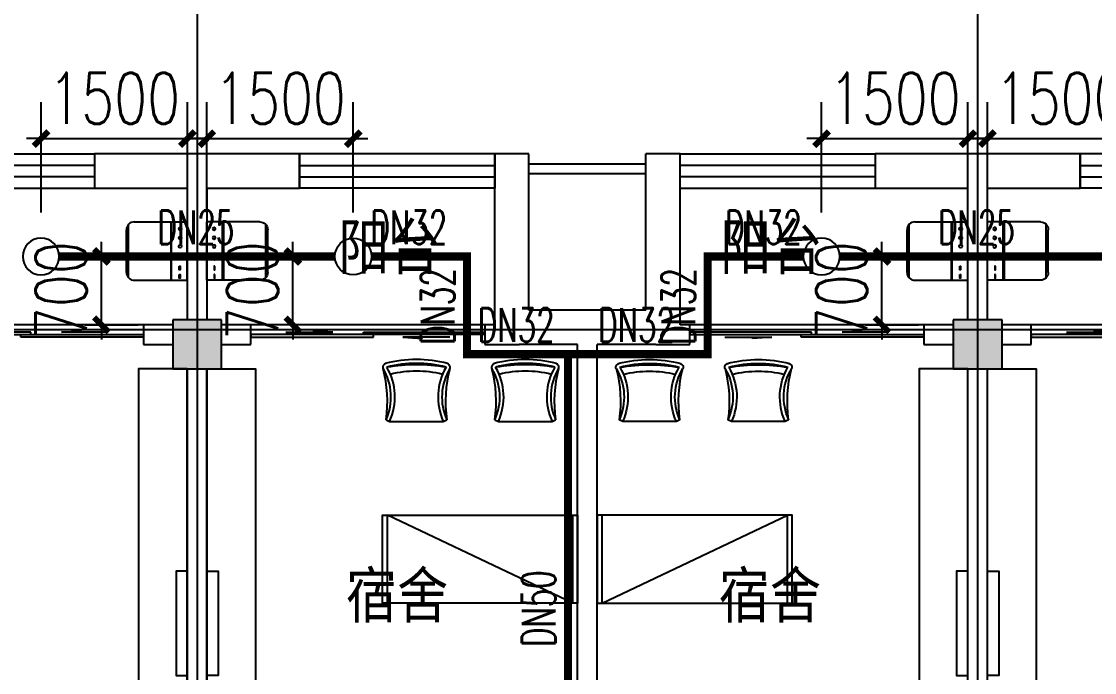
# Model space of a CAD drawing. Extents: x 0 to 2838408, y -923048 to 203859.
# Drawn here: x 2754963 to 2765960, y -614052 to -607384 of the extents above; entities that cross this region are included whole.
import ezdxf

# ---------------------------------------------------------------- set-up
doc = ezdxf.new("R2010")
doc.units = 0
doc.header["$LTSCALE"] = 1000
for name, color, linetype in [('A-Fixt', 81, 'Continuous'), ('COLUMN', 9, 'Continuous'), ('DOTE', 8, 'Continuous'), ('E2-栏杆', 92, 'Continuous'), ('EQUIP_喷头', 7, 'Continuous'), ('PIPE-喷淋', 6, 'Continuous'), ('PUB_HATCH', 8, 'Continuous'), ('PUB_TEXT', 7, 'Continuous'), ('TEXT_喷淋', 7, 'Continuous'), ('TWT_DIM', 3, 'Continuous'), ('WALL', 9, 'Continuous'), ('WINDOW', 4, 'Continuous'), ('XREF', 8, 'Continuous'), ('配景', 3, 'Continuous')]:
    doc.layers.add(name, color=color, linetype=linetype)
doc.styles.add('_TCH_DIM_T3', font='SIMPLEX', dxfattribs={"width": 0.75, "bigfont": 'HZTXT'})
doc.styles.add('_TWT_PIPEDN', font='SIMPLEX', dxfattribs={"width": 0.8, "height": 2.3, "bigfont": 'HZTXT'})
doc.styles.get("Standard").update_dxf_attribs({"font": 'geniso.shx', "bigfont": 'hztxt.shx'})
doc.dimstyles.new('_TWT_ARCH&&150', dxfattribs={"dimtxt": 525, "dimasz": 150, "dimexe": 375, "dimexo": 450, "dimgap": 150, "dimtad": 1, "dimdec": 0, "dimzin": 0, "dimdsep": 46, "dimtxsty": '_TCH_DIM_T3', "dimblk": 'ARCHTICK', "dimcen": 0.09, "dimclrt": 7, "dimazin": 2, "dimtfac": 1, "dimtdec": 0, "dimtix": 1, "dimtmove": 2, "dimatfit": 3, "dimfxl": 1, "dimtolj": 1, "dimtzin": 0, "dimarcsym": 0})

# ---------------------------------------------------------------- blocks, each defined once
blk = doc.blocks.new('单人床')
at = {"layer": 'A-Fixt'}
for p, q in [((47774, 13973), (48674, 13973)), ((47774, 12073), (48674, 13973)), ((47774, 12073), (48674, 12073))]:
    blk.add_line(p, q, dxfattribs=at)
blk.add_lwpolyline([(47774, 14023), (48674, 14023), (48674, 12023), (47774, 12023), (47774, 14023)], dxfattribs=at)
blk = doc.blocks.new('CH_AP01')
for p, q in [((-311, 17), (-275, 0)), ((-275, 0), (275, 0)), ((275, 0), (311, 17))]:
    blk.add_line(p, q)
for centre, radius, start, end in [((-307, 555), 37.8, 100.1859, 202.8359), ((0, -579), 1213, 74.7104, 105.2896), ((0, -579), 1173, 75.0287, 104.9713), ((0, -1278), 1857, 80.611, 99.389), ((-824, 250), 603, 335.5038, 30.2691), ((824, 250), 603, 149.7309, 204.4962), ((307, 555), 37.8, 337.1641, 79.8141), ((-1658, 202), 1360, 352.1659, 14.4283), ((-824, 250), 563, 335.5038, 31.0903), ((0, -579), 1093, 75.8767, 104.1233), ((824, 250), 563, 148.9097, 204.4962), ((1658, 202), 1360, 165.5717, 187.8341)]:
    blk.add_arc(centre, radius, start, end)
blk = doc.blocks.new('A$C61295E98')
at = {"color": 3}
for p, q in [((544, 598), (0, 598)), ((0, 598), (0, 0)), ((161, 598), (161, 0)), ((170, 0), (170, 598)), ((603, 572), (603, 26)), ((624, 518), (624, 80)), ((544, 0), (0, 0))]:
    blk.add_line(p, q, dxfattribs=at)
for points in [[(82, 540), (75, 540), (75, 577), (82, 577)], [(82, 453), (75, 453), (75, 490), (82, 490)], [(82, 353), (75, 353), (75, 389), (82, 389)]]:
    blk.add_lwpolyline(points, close=True, dxfattribs=at)
for centre in [(74, 250), (74, 164), (74, 71)]:
    blk.add_circle(centre, 15.7, dxfattribs=at)
for centre, start, end in [((544, 518), 360, 90), ((544, 80), 270, 0)]:
    blk.add_arc(centre, 80, start, end, dxfattribs=at)
blk = doc.blocks.new('宿舍')
at = {"layer": 'A-Fixt'}
for p, q in [((47854, 13802), (48354, 15702)), ((48354, 13802), (47854, 15702)), ((47854, 13802), (48354, 13802))]:
    blk.add_line(p, q, dxfattribs=at)
for points in [[(47854, 8602), (48354, 8602), (48354, 15702), (47854, 15702)], [(47854, 10676), (47970, 10676), (47970, 11743), (47854, 11743)]]:
    blk.add_lwpolyline(points, close=True, dxfattribs=at)
at = {"xscale": -1, "rotation": 90}
for p in [(63677, 60475), (63677, 58775)]:
    blk.add_blockref('单人床', p, dxfattribs=at)
at = {"layer": 'A-Fixt', "xscale": -1, "rotation": 180}
for p in [(50002, 9140), (51117, 9140)]:
    blk.add_blockref('CH_AP01', p, dxfattribs=at)
at = {"layer": '配景', "color": 252}
blk.add_blockref('A$C61295E98', (47854, 7097), dxfattribs=at)
blk = doc.blocks.new('$WINLIB2D$00000001')
at = {"color": 0}
for points in [[(-0.5, 0.5), (-0.5, -0.5)], [(-0.5, 0.5), (0.5, 0.5)], [(0.5, -0.5), (0.5, 0.5)], [(0.5, 0.1667), (-0.5, 0.1667)], [(0.5, -0.1667), (-0.5, -0.1667)], [(-0.5, -0.5), (0.5, -0.5)]]:
    blk.add_lwpolyline(points, dxfattribs=at)
blk = doc.blocks.new('$DorLib2D$00000131')
at = {"color": 0, "linetype": 'Continuous'}
for p, q in [((0.15, 0.125), (0.2319, 0.1973)), ((0.2319, 0.1973), (0.2319, 0.125)), ((-0.5, 0.125), (-0.5, 0)), ((0.0192, 0.125), (-0.5, 0.125)), ((0.0192, 0), (0.0192, 0.125)), ((0.35, 0.125), (0.15, 0.125)), ((-0.5, 0), (0.0192, 0)), ((-0.024, 0), (0.5, 0)), ((-0.024, -0.125), (-0.024, 0)), ((0.5, 0), (0.5, -0.125)), ((-0.35, -0.125), (-0.15, -0.125)), ((-0.2319, -0.1973), (-0.2319, -0.125)), ((-0.15, -0.125), (-0.2319, -0.1973)), ((0.5, -0.125), (-0.024, -0.125))]:
    blk.add_line(p, q, dxfattribs=at)
blk = doc.blocks.new('4F1')
at = {"layer": 'PUB_HATCH'}
for points in [[(2420966.7, -610441.3), (2420466.7, -610441.3), (2420466.7, -610941.3), (2420966.7, -610941.3)], [(2428966.7, -610441.3), (2428466.7, -610441.3), (2428466.7, -610941.3), (2428966.7, -610941.3)]]:
    blk.add_hatch(color=256, dxfattribs=at).paths.add_polyline_path(points)
at = {"layer": 'COLUMN'}
for p, q in [((2420966.7, -610441.3), (2420466.7, -610441.3)), ((2420466.7, -610441.3), (2420466.7, -610941.3)), ((2420966.7, -610941.3), (2420966.7, -610441.3)), ((2428966.7, -610441.3), (2428466.7, -610441.3)), ((2428466.7, -610441.3), (2428466.7, -610941.3)), ((2428966.7, -610941.3), (2428966.7, -610441.3)), ((2420466.7, -610941.3), (2420966.7, -610941.3)), ((2428466.7, -610941.3), (2428966.7, -610941.3))]:
    blk.add_line(p, q, dxfattribs=at)
at = {"layer": 'DOTE'}
for p, q in [((2420716.7, -606941.3), (2420716.7, -690141.3)), ((2428716.7, -606941.3), (2428716.7, -690141.3)), ((2453916.7, -610541.3), (2343216.7, -610541.3)), ((2453916.7, -610541.3), (2343216.7, -610541.3))]:
    blk.add_line(p, q, dxfattribs=at)
at = {"layer": 'E2-栏杆'}
for points in [[(2424116.7, -608841.3), (2425316.7, -608841.3)], [(2424116.7, -608941.3), (2425316.7, -608941.3)]]:
    blk.add_lwpolyline(points, dxfattribs=at)
at = {"layer": 'WALL'}
for p, q in [((2420716.7, -608741.3), (2419666.7, -608741.3)), ((2419666.7, -608741.3), (2419666.7, -609091.3)), ((2421766.7, -608741.3), (2420716.7, -608741.3)), ((2421766.7, -609091.3), (2421766.7, -608741.3)), ((2424116.7, -608741.3), (2423766.7, -608741.3)), ((2423766.7, -608741.3), (2423766.7, -609091.3)), ((2424116.7, -610341.3), (2424116.7, -608741.3)), ((2425316.7, -610341.3), (2425316.7, -608741.3)), ((2425666.7, -608741.3), (2425316.7, -608741.3)), ((2425666.7, -609091.3), (2425666.7, -608741.3)), ((2428716.7, -608741.3), (2427666.7, -608741.3)), ((2427666.7, -608741.3), (2427666.7, -609091.3)), ((2429766.7, -608741.3), (2428716.7, -608741.3)), ((2429766.7, -609091.3), (2429766.7, -608741.3)), ((2419666.7, -609091.3), (2420616.7, -609091.3)), ((2420616.7, -609091.3), (2420616.7, -610441.3)), ((2420816.7, -609091.3), (2421766.7, -609091.3)), ((2420816.7, -609091.3), (2420816.7, -610441.3)), ((2423766.7, -610491.3), (2423766.7, -609091.3)), ((2425666.7, -610491.3), (2425666.7, -609091.3)), ((2427666.7, -609091.3), (2428616.7, -609091.3)), ((2428616.7, -610441.3), (2428616.7, -609091.3)), ((2428816.7, -609091.3), (2429766.7, -609091.3)), ((2428816.7, -610441.3), (2428816.7, -609091.3)), ((2424716.7, -610341.3), (2424116.7, -610341.3)), ((2425316.7, -610341.3), (2424716.7, -610341.3)), ((2420466.7, -610491.3), (2420166.7, -610491.3)), ((2420166.7, -610491.3), (2420166.7, -610691.3)), ((2421266.7, -610491.3), (2420966.7, -610491.3)), ((2421266.7, -610691.3), (2421266.7, -610491.3)), ((2423766.7, -610491.3), (2423666.7, -610491.3)), ((2423666.7, -610491.3), (2423666.7, -610691.3)), ((2425766.7, -610491.3), (2425666.7, -610491.3)), ((2425766.7, -610691.3), (2425766.7, -610491.3)), ((2428466.7, -610491.3), (2428166.7, -610491.3)), ((2428166.7, -610491.3), (2428166.7, -610691.3)), ((2429266.7, -610491.3), (2428966.7, -610491.3)), ((2429266.7, -610691.3), (2429266.7, -610491.3)), ((2420166.7, -610691.3), (2420466.7, -610691.3)), ((2420966.7, -610691.3), (2421266.7, -610691.3)), ((2423666.7, -610691.3), (2424016.7, -610691.3)), ((2424616.7, -610691.3), (2424016.7, -610691.3)), ((2424616.7, -615641.3), (2424616.7, -610691.3)), ((2425416.7, -610691.3), (2424816.7, -610691.3)), ((2424816.7, -615641.3), (2424816.7, -610691.3)), ((2425416.7, -610691.3), (2425766.7, -610691.3)), ((2428166.7, -610691.3), (2428466.7, -610691.3)), ((2428966.7, -610691.3), (2429266.7, -610691.3)), ((2420616.7, -610941.3), (2420616.7, -615641.3)), ((2420816.7, -610941.3), (2420816.7, -615641.3)), ((2428616.7, -615641.3), (2428616.7, -610941.3)), ((2428816.7, -615641.3), (2428816.7, -610941.3))]:
    blk.add_line(p, q, dxfattribs=at)
at = {"layer": 'WINDOW'}
for p, q in [((2420166.7, -610491.3), (2417766.7, -610491.3)), ((2423666.7, -610491.3), (2421266.7, -610491.3)), ((2428166.7, -610491.3), (2425766.7, -610491.3)), ((2431666.7, -610491.3), (2429266.7, -610491.3))]:
    blk.add_line(p, q, dxfattribs=at)
at = {"rotation": 180}
for p in [(2468470.6, -602339.6), (2476470.6, -602339.6)]:
    blk.add_blockref('宿舍', p, dxfattribs=at)
at = {"xscale": -1, "rotation": 180}
for p in [(2372962.9, -602339.6), (2380962.9, -602339.6)]:
    blk.add_blockref('宿舍', p, dxfattribs=at)
at = {"layer": 'WINDOW', "xscale": 2000, "yscale": -350, "zscale": 2000}
blk.add_blockref('$WINLIB2D$00000001', (2418666.7, -608916.3), dxfattribs=at)
at = {"layer": 'WINDOW', "rotation": 180}
for name, p, xscale, yscale, zscale in [('$WINLIB2D$00000001', (2422766.7, -608916.3), 2000, 350, 2000), ('$WINLIB2D$00000001', (2426666.7, -608916.3), -2000, 350, -2000), ('$WINLIB2D$00000001', (2430766.7, -608916.3), 2000, 350, 2000), ('$DorLib2D$00000131', (2418966.7, -610591.3), -2400, -200, -2400), ('$DorLib2D$00000131', (2422466.7, -610591.3), 2400, -200, 2400), ('$DorLib2D$00000131', (2426966.7, -610591.3), -2400, -200, -2400), ('$DorLib2D$00000131', (2430466.7, -610591.3), 2400, -200, 2400)]:
    blk.add_blockref(name, p, dxfattribs=dict(at, xscale=xscale, yscale=yscale, zscale=zscale))
at = {"layer": 'PUB_TEXT'}
for s, p in [('阳台', (2422162.8, -609973.2)), ('阳台', (2426077.2, -609973.2)), ('宿舍', (2422241.3, -613541)), ('宿舍', (2426062.1, -613541))]:
    blk.add_text(s, height=525, dxfattribs=at).set_placement(p)
blk = doc.blocks.new('_ArchTick')
at = {"color": 0, "linetype": 'ByBlock', "const_width": 0.4}
blk.add_lwpolyline([(-0.5, -0.5), (0.5, 0.5)], dxfattribs=at)
blk = doc.blocks.new('*D2844')
at = {"layer": 'Defpoints', "color": 0, "linetype": 'ByBlock', "transparency": 16777216}
for p in [(2766363, -608584), (2764863, -609791), (2766363, -609791)]:
    blk.add_point(p, dxfattribs=at)
at = {"layer": 'TWT_DIM', "color": 0, "linetype": 'ByBlock', "lineweight": -2, "transparency": 16777216}
for p, q in [((2764863, -609341), (2764863, -608209)), ((2766363, -609341), (2766363, -608209)), ((2764863, -608584), (2764713, -608584)), ((2764863, -608584), (2766363, -608584)), ((2766363, -608584), (2766513, -608584))]:
    blk.add_line(p, q, dxfattribs=at)
at = {"layer": 'TWT_DIM', "color": 0, "linetype": 'ByBlock', "lineweight": -2, "transparency": 16777216, "xscale": 150, "yscale": 150, "zscale": 150}
blk.add_blockref('_ArchTick', (2764863, -608584), dxfattribs=at)
at = {"layer": 'TWT_DIM', "color": 0, "linetype": 'ByBlock', "lineweight": -2, "transparency": 16777216, "xscale": 150, "yscale": 150, "zscale": 150, "rotation": 180}
blk.add_blockref('_ArchTick', (2766363, -608584), dxfattribs=at)
at = {"layer": 'TWT_DIM', "color": 7, "linetype": 'ByBlock', "transparency": 16777216, "insert": (2765613, -608171), "char_height": 525, "attachment_point": 5, "style": '_TCH_DIM_T3'}
blk.add_mtext('\\A1;1500', dxfattribs=at)
blk = doc.blocks.new('*D2862')
at = {"layer": 'Defpoints', "color": 0, "linetype": 'ByBlock', "transparency": 16777216}
for p in [(2758363, -608584), (2756863, -609791), (2758363, -609791)]:
    blk.add_point(p, dxfattribs=at)
at = {"layer": 'TWT_DIM', "color": 0, "linetype": 'ByBlock', "lineweight": -2, "transparency": 16777216}
for p, q in [((2756863, -609341), (2756863, -608209)), ((2758363, -609341), (2758363, -608209)), ((2756863, -608584), (2756713, -608584)), ((2756863, -608584), (2758363, -608584)), ((2758363, -608584), (2758513, -608584))]:
    blk.add_line(p, q, dxfattribs=at)
at = {"layer": 'TWT_DIM', "color": 0, "linetype": 'ByBlock', "lineweight": -2, "transparency": 16777216, "xscale": 150, "yscale": 150, "zscale": 150}
blk.add_blockref('_ArchTick', (2756863, -608584), dxfattribs=at)
at = {"layer": 'TWT_DIM', "color": 0, "linetype": 'ByBlock', "lineweight": -2, "transparency": 16777216, "xscale": 150, "yscale": 150, "zscale": 150, "rotation": 180}
blk.add_blockref('_ArchTick', (2758363, -608584), dxfattribs=at)
at = {"layer": 'TWT_DIM', "color": 7, "linetype": 'ByBlock', "transparency": 16777216, "insert": (2757613, -608171), "char_height": 525, "attachment_point": 5, "style": '_TCH_DIM_T3'}
blk.add_mtext('\\A1;1500', dxfattribs=at)
blk = doc.blocks.new('*D2863')
at = {"layer": 'Defpoints', "color": 0, "linetype": 'ByBlock', "transparency": 16777216}
for p in [(2757744, -609791), (2758363, -609791), (2758363, -610491)]:
    blk.add_point(p, dxfattribs=at)
at = {"layer": 'TWT_DIM', "color": 0, "linetype": 'ByBlock', "lineweight": -2, "transparency": 16777216}
for p, q in [((2757744, -609791), (2757744, -609641)), ((2757913, -609791), (2757369, -609791)), ((2757744, -610491), (2757744, -609791)), ((2757913, -610491), (2757369, -610491)), ((2757744, -610491), (2757744, -610641))]:
    blk.add_line(p, q, dxfattribs=at)
at = {"layer": 'TWT_DIM', "color": 0, "linetype": 'ByBlock', "lineweight": -2, "transparency": 16777216, "xscale": 150, "yscale": 150, "zscale": 150}
for p, rotation in [((2757744, -609791), 270), ((2757744, -610491), 90)]:
    blk.add_blockref('_ArchTick', p, dxfattribs=dict(at, rotation=rotation))
at = {"layer": 'TWT_DIM', "color": 7, "linetype": 'ByBlock', "transparency": 16777216, "insert": (2757331, -610141), "char_height": 525, "attachment_point": 5, "rotation": 90, "style": '_TCH_DIM_T3'}
blk.add_mtext('\\A1;700', dxfattribs=at)
blk = doc.blocks.new('*D2866')
at = {"layer": 'Defpoints', "color": 0, "linetype": 'ByBlock', "transparency": 16777216}
for p in [(2764663, -608584), (2763163, -609791), (2764663, -609791)]:
    blk.add_point(p, dxfattribs=at)
at = {"layer": 'TWT_DIM', "color": 0, "linetype": 'ByBlock', "lineweight": -2, "transparency": 16777216}
for p, q in [((2763163, -609341), (2763163, -608209)), ((2764663, -609341), (2764663, -608209)), ((2763163, -608584), (2763013, -608584)), ((2763163, -608584), (2764663, -608584)), ((2764663, -608584), (2764813, -608584))]:
    blk.add_line(p, q, dxfattribs=at)
at = {"layer": 'TWT_DIM', "color": 0, "linetype": 'ByBlock', "lineweight": -2, "transparency": 16777216, "xscale": 150, "yscale": 150, "zscale": 150}
blk.add_blockref('_ArchTick', (2763163, -608584), dxfattribs=at)
at = {"layer": 'TWT_DIM', "color": 0, "linetype": 'ByBlock', "lineweight": -2, "transparency": 16777216, "xscale": 150, "yscale": 150, "zscale": 150, "rotation": 180}
blk.add_blockref('_ArchTick', (2764663, -608584), dxfattribs=at)
at = {"layer": 'TWT_DIM', "color": 7, "linetype": 'ByBlock', "transparency": 16777216, "insert": (2763913, -608171), "char_height": 525, "attachment_point": 5, "style": '_TCH_DIM_T3'}
blk.add_mtext('\\A1;1500', dxfattribs=at)
blk = doc.blocks.new('*D2867')
at = {"layer": 'Defpoints', "color": 0, "linetype": 'ByBlock', "transparency": 16777216}
for p in [(2763163, -609791), (2763782, -609791), (2763163, -610491)]:
    blk.add_point(p, dxfattribs=at)
at = {"layer": 'TWT_DIM', "color": 0, "linetype": 'ByBlock', "lineweight": -2, "transparency": 16777216}
for p, q in [((2763782, -609791), (2763782, -609641)), ((2763613, -609791), (2764157, -609791)), ((2763782, -610491), (2763782, -609791)), ((2763613, -610491), (2764157, -610491)), ((2763782, -610491), (2763782, -610641))]:
    blk.add_line(p, q, dxfattribs=at)
at = {"layer": 'TWT_DIM', "color": 0, "linetype": 'ByBlock', "lineweight": -2, "transparency": 16777216, "xscale": 150, "yscale": 150, "zscale": 150}
for p, rotation in [((2763782, -609791), 270), ((2763782, -610491), 90)]:
    blk.add_blockref('_ArchTick', p, dxfattribs=dict(at, rotation=rotation))
at = {"layer": 'TWT_DIM', "color": 7, "linetype": 'ByBlock', "transparency": 16777216, "insert": (2763369, -610141), "char_height": 525, "attachment_point": 5, "rotation": 90, "style": '_TCH_DIM_T3'}
blk.add_mtext('\\A1;700', dxfattribs=at)
blk = doc.blocks.new('*D2880')
at = {"layer": 'Defpoints', "color": 0, "linetype": 'ByBlock', "transparency": 16777216}
for p in [(2756663, -608584), (2755163, -609791), (2756663, -609791)]:
    blk.add_point(p, dxfattribs=at)
at = {"layer": 'TWT_DIM', "color": 0, "linetype": 'ByBlock', "lineweight": -2, "transparency": 16777216}
for p, q in [((2755163, -609341), (2755163, -608209)), ((2756663, -609341), (2756663, -608209)), ((2755163, -608584), (2755013, -608584)), ((2755163, -608584), (2756663, -608584)), ((2756663, -608584), (2756813, -608584))]:
    blk.add_line(p, q, dxfattribs=at)
at = {"layer": 'TWT_DIM', "color": 0, "linetype": 'ByBlock', "lineweight": -2, "transparency": 16777216, "xscale": 150, "yscale": 150, "zscale": 150}
blk.add_blockref('_ArchTick', (2755163, -608584), dxfattribs=at)
at = {"layer": 'TWT_DIM', "color": 0, "linetype": 'ByBlock', "lineweight": -2, "transparency": 16777216, "xscale": 150, "yscale": 150, "zscale": 150, "rotation": 180}
blk.add_blockref('_ArchTick', (2756663, -608584), dxfattribs=at)
at = {"layer": 'TWT_DIM', "color": 7, "linetype": 'ByBlock', "transparency": 16777216, "insert": (2755913, -608171), "char_height": 525, "attachment_point": 5, "style": '_TCH_DIM_T3'}
blk.add_mtext('\\A1;1500', dxfattribs=at)
blk = doc.blocks.new('*D2881')
at = {"layer": 'Defpoints', "color": 0, "linetype": 'ByBlock', "transparency": 16777216}
for p in [(2755163, -609791), (2755782, -609791), (2755163, -610491)]:
    blk.add_point(p, dxfattribs=at)
at = {"layer": 'TWT_DIM', "color": 0, "linetype": 'ByBlock', "lineweight": -2, "transparency": 16777216}
for p, q in [((2755782, -609791), (2755782, -609641)), ((2755613, -609791), (2756157, -609791)), ((2755782, -610491), (2755782, -609791)), ((2755613, -610491), (2756157, -610491)), ((2755782, -610491), (2755782, -610641))]:
    blk.add_line(p, q, dxfattribs=at)
at = {"layer": 'TWT_DIM', "color": 0, "linetype": 'ByBlock', "lineweight": -2, "transparency": 16777216, "xscale": 150, "yscale": 150, "zscale": 150}
for p, rotation in [((2755782, -609791), 270), ((2755782, -610491), 90)]:
    blk.add_blockref('_ArchTick', p, dxfattribs=dict(at, rotation=rotation))
at = {"layer": 'TWT_DIM', "color": 7, "linetype": 'ByBlock', "transparency": 16777216, "insert": (2755369, -610141), "char_height": 525, "attachment_point": 5, "rotation": 90, "style": '_TCH_DIM_T3'}
blk.add_mtext('\\A1;700', dxfattribs=at)
blk = doc.blocks.new('$TwtSys$00000125')
blk.add_circle((0, 0, 0), 1)

msp = doc.modelspace()

# ---------------------------------------------------------------- hatches: boundary and pattern name
at = {"layer": 'PIPE-喷淋', "linetype": 'ByBlock'}
for points in [[(2759529.3, -609791.3), (2759570.6, -609791.3), (2759570.6, -609750)], [(2759529.3, -609791.3), (2759529.3, -609750), (2759570.6, -609750)], [(2761995.8, -609791.3), (2761954.5, -609791.3), (2761954.5, -609750)], [(2761995.8, -609791.3), (2761995.8, -609750), (2761954.5, -609750)], [(2759529.3, -610791.3), (2759529.3, -610832.5), (2759488.1, -610832.5)], [(2759529.3, -610791.3), (2759488.1, -610791.3), (2759488.1, -610832.5)], [(2761995.8, -610791.3), (2761995.8, -610832.5), (2762037, -610832.5)], [(2761995.8, -610791.3), (2762037, -610791.3), (2762037, -610832.5)]]:
    msp.add_hatch(color=256, dxfattribs=at).paths.add_polyline_path(points)

# ---------------------------------------------------------------- linework, layer by layer
at = {"layer": 'PIPE-喷淋', "linetype": 'ByBlock', "ltscale": 1.5, "const_width": 82.5}
for points in [[(2755350, -609791.3), (2758175, -609791.3)], [(2759529.3, -609791.3), (2758550, -609791.3)], [(2759529.3, -610791.3), (2759529.3, -609791.3)], [(2761995.8, -610791.3), (2761995.8, -609791.3)], [(2761995.8, -609791.3), (2762975, -609791.3)], [(2763350, -609791.3), (2766175, -609791.3)], [(2760562.5, -610791.3), (2759529.3, -610791.3)], [(2760562.5, -615980.8), (2760562.5, -610791.3)], [(2760562.5, -610791.3), (2761995.8, -610791.3)]]:
    msp.add_lwpolyline(points, dxfattribs=at)

# ---------------------------------------------------------------- block references
at = {"layer": 'EQUIP_喷头', "linetype": 'ByBlock', "xscale": 187.5, "yscale": -187.5, "zscale": 187.5, "rotation": 180}
for p in [(2755162.5, -609791.3), (2763162.5, -609791.3)]:
    msp.add_blockref('$TwtSys$00000125', p, dxfattribs=at)
at = {"layer": 'EQUIP_喷头', "linetype": 'ByBlock', "xscale": 187.5, "yscale": 187.5, "zscale": 187.5}
msp.add_blockref('$TwtSys$00000125', (2758362.5, -609791.3), dxfattribs=at)
at = {"layer": 'XREF'}
msp.add_blockref('4F1', (336045.8, 0), dxfattribs=at)

# ---------------------------------------------------------------- texts
at = {"layer": 'TEXT_喷淋', "color": 251, "linetype": 'ByBlock', "style": '_TWT_PIPEDN', "width": 0.64}
for s, p in [('DN25', (2756357.7, -609663.8)), ('DN32', (2758541.1, -609663.8)), ('DN32', (2762174.4, -609663.8)), ('DN25', (2764357.7, -609663.8)), ('DN32', (2759641.1, -610663.8)), ('DN32', (2760874.4, -610663.8))]:
    msp.add_text(s, height=345, dxfattribs=at).set_placement(p)
for s, p in [('DN32', (2759401.8, -610696.1)), ('DN32', (2761868.3, -610696.1)), ('DN50', (2760435, -613790.8))]:
    msp.add_text(s, height=345, rotation=90, dxfattribs=at).set_placement(p)

# ---------------------------------------------------------------- dimensions: what is measured, and where the dimension line sits
at = {"layer": 'TWT_DIM', "linetype": 'ByBlock'}
for p1, p2, distance, picture, middle in [((2755162.5, -609791.3), (2756662.5, -609791.3), 1207.4, '*D2880', (2755912.5, -608171.4)), ((2756862.5, -609791.3), (2758362.5, -609791.3), 1207.4, '*D2862', (2757612.5, -608171.4)), ((2763162.5, -609791.3), (2764662.5, -609791.3), 1207.4, '*D2866', (2763912.5, -608171.4)), ((2764862.5, -609791.3), (2766362.5, -609791.3), 1207.4, '*D2844', (2765612.5, -608171.4)), ((2755162.5, -610491.3), (2755162.5, -609791.3), -619, '*D2881', (2755369, -610141.3)), ((2758362.5, -610491.3), (2758362.5, -609791.3), 619, '*D2863', (2757331, -610141.3)), ((2763162.5, -610491.3), (2763162.5, -609791.3), -619, '*D2867', (2763369, -610141.3))]:
    dim = msp.add_aligned_dim(p1=p1, p2=p2, distance=distance, dimstyle='_TWT_ARCH&&150', dxfattribs=at)
    dim.commit()
    dim.dimension.update_dxf_attribs({"geometry": picture, "text_midpoint": middle})

doc.saveas('drawing.dxf')
